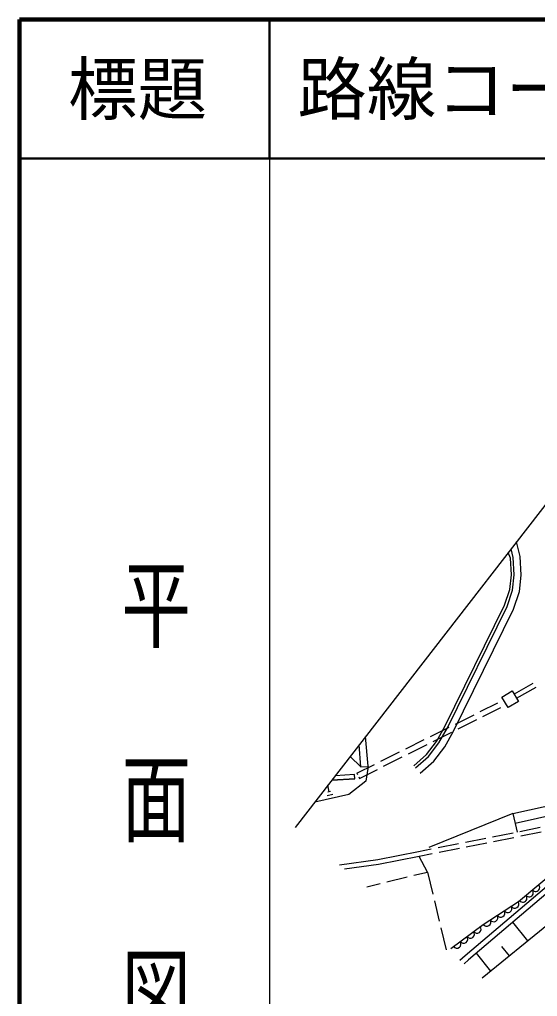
# Model space of a CAD drawing. Units: millimetres, scale not verified. Extents: x 40000 to 680000, y 20000 to 380000.
# Drawn here: x 40000 to 77288, y 309629 to 380000 of the extents above; entities that cross this region are included whole.
import ezdxf
from ezdxf.enums import TextEntityAlignment as Align

# ---------------------------------------------------------------- set-up
doc = ezdxf.new("R2010")
doc.units = ezdxf.units.MM
doc.header["$LTSCALE"] = 1000
for name, color, linetype, lineweight in [('M-BGD', 7, 'Continuous', 25), ('M-BMK-OTRS', 5, 'Continuous', 25), ('M-STR-STRC', 7, 'Continuous', 25), ('M-TTL', 2, 'Continuous', 140), ('M-TTL-BAND', 7, 'Continuous', 25), ('M-TTL-LINE', 7, 'Continuous', 50)]:
    doc.layers.add(name, color=color, linetype=linetype, lineweight=lineweight)
doc.layers.add('M-TTL-TXT', color=7, linetype='Continuous')
doc.styles.add('@ＭＳ ゴシック', font='')
doc.styles.add('ＭＳ ゴシック', font='')
doc.styles.get('@ＭＳ ゴシック').set_extended_font_data('@MS Gothic')
doc.styles.get('ＭＳ ゴシック').set_extended_font_data('MS Gothic')

msp = doc.modelspace()

# ---------------------------------------------------------------- linework, layer by layer
at = {"layer": 'M-BGD'}
for p, q in [((75339, 341196), (75190, 341610)), ((75537, 341237), (75386, 341863)), ((75415, 340000), (75339, 341196)), ((75616, 339995), (75537, 341237)), ((75296, 338942), (75415, 340000)), ((75493, 338899), (75616, 339995)), ((74918, 337805), (75296, 338942)), ((75104, 337729), (75493, 338899)), ((70626, 329073), (74918, 337805)), ((70803, 328981), (75104, 337729)), ((76961, 332184), (75614, 331412)), ((74721, 331200), (75472, 331640)), ((75472, 331640), (75921, 330875)), ((75788, 331109), (77195, 331915)), ((73169, 330147), (74445, 330785)), ((75170, 330434), (74721, 331200)), ((75921, 330875), (75170, 330434)), ((73361, 329794), (74649, 330440)), ((71379, 329254), (72721, 329924)), ((71573, 328898), (72914, 329570)), ((69590, 328360), (70932, 329030)), ((69784, 328002), (71126, 328674)), ((70028, 328001), (70626, 329073)), ((70196, 327891), (70803, 328981)), ((65100, 326220), (64909, 328346)), ((67801, 327466), (69143, 328136)), ((69306, 327062), (70028, 328001)), ((64582, 326174), (64441, 327743)), ((66012, 326572), (67354, 327243)), ((67996, 327106), (69337, 327778)), ((69452, 326925), (70196, 327891)), ((63796, 326911), (64582, 326174)), ((66208, 326210), (67549, 326882)), ((68379, 326250), (69306, 327062)), ((68510, 326099), (69452, 326925)), ((64288, 325711), (65565, 326349)), ((64473, 325341), (65761, 325986)), ((64582, 326174), (65105, 326202)), ((62472, 325203), (64128, 325317)), ((64128, 325317), (62477, 325209)), ((64108, 325616), (62724, 325528)), ((64128, 325317), (64108, 325616)), ((64288, 325711), (64330, 325628)), ((64416, 325455), (64473, 325341)), ((75524, 322801), (86235, 325220)), ((62293, 324375), (62189, 324838)), ((75679, 322118), (86395, 324538)), ((62546, 324180), (62147, 324091)), ((62393, 324398), (62193, 324353)), ((75524, 322801), (69477, 320350)), ((75524, 322801), (75827, 321459)), ((82861, 321718), (72088, 312555)), ((77490, 321791), (76019, 321498)), ((73567, 321009), (72096, 320716)), ((75529, 321400), (74058, 321107)), ((75595, 321066), (74124, 320773)), ((77557, 321457), (76086, 321164)), ((69645, 320228), (68715, 320043)), ((71606, 320618), (70135, 320325)), ((71672, 320285), (70201, 319992)), ((73634, 320676), (72163, 320383)), ((68782, 319709), (65851, 319124)), ((69711, 319894), (68782, 319709)), ((69366, 318590), (68782, 319709)), ((65851, 319124), (63402, 318800)), ((66454, 317886), (67911, 318238)), ((68397, 318356), (69366, 318590)), ((69366, 318590), (69749, 317008)), ((64999, 317534), (65968, 317768)), ((69867, 316522), (70219, 315064)), ((70337, 314578), (70720, 312996)), ((76606, 313639), (75518, 314973)), ((75272, 312551), (74728, 313218)), ((72089, 312555), (71696, 312222)), ((73938, 311463), (72895, 312742))]:
    msp.add_line(p, q, dxfattribs=at)
for points in [[(65105, 326202), (64943, 325142), (63704, 324183), (61257, 323636)], [(71044, 313081), (73370, 314814), (75916, 316459), (78844, 318911), (82877, 322219), (77918, 321338)], [(83754, 322289), (83141, 321457), (72335, 312266), (72000, 311981)], [(91386, 304466), (94624, 312449), (95016, 314825), (94273, 317248), (92711, 318845), (88243, 320746), (85566, 320556), (82852, 318735), (73304, 310946)], [(68715, 320043), (65795, 319459), (63031, 319094)]]:
    msp.add_lwpolyline(points, dxfattribs=at)
for centre, start, end in [((77150, 317493), 219.94756, 39.94756), ((76230, 316722), 219.94756, 39.94756), ((76690, 317107), 219.94756, 39.94756), ((75147, 315962), 212.87716, 32.87716), ((75651, 316288), 212.87716, 32.87716), ((74139, 315311), 212.87716, 32.87716), ((74643, 315636), 212.87716, 32.87716), ((72929, 314485), 216.67507, 36.67507), ((73635, 314985), 212.87716, 32.87716), ((71967, 313768), 216.67507, 36.67507), ((72448, 314127), 216.67507, 36.67507), ((71485, 313410), 216.67507, 36.67507)]:
    msp.add_arc(centre, 300, start, end, dxfattribs=at)
at = {"layer": 'M-BMK-OTRS'}
msp.add_line((78221, 345521), (59842, 321810), dxfattribs=at)
at = {"layer": 'M-STR-STRC'}
for p, q in [((76033, 341312), (75778, 342369)), ((76117, 339983), (76033, 341312)), ((75984, 338791), (76117, 339983)), ((75567, 337539), (75984, 338791)), ((71246, 328748), (75567, 337539)), ((70614, 327615), (71246, 328748)), ((69818, 326581), (70614, 327615)), ((68840, 325723), (69818, 326581))]:
    msp.add_line(p, q, dxfattribs=at)
at = {"layer": 'M-TTL'}
for p, q in [((40000, 380000), (40000, 20000)), ((680000, 380000), (40000, 380000))]:
    msp.add_line(p, q, dxfattribs=at)
at = {"layer": 'M-TTL-BAND'}
msp.add_line((58000, 370000), (58000, 20000), dxfattribs=at)
at = {"layer": 'M-TTL-LINE'}
for p, q in [((58000, 380000), (58000, 370000)), ((40000, 370000), (680000, 370000))]:
    msp.add_line(p, q, dxfattribs=at)

# ---------------------------------------------------------------- texts
at = {"layer": 'M-TTL-BAND', "style": '@ＭＳ ゴシック', "width": 1.4}
msp.add_text('平  面  図', height=3666, rotation=270, dxfattribs=at).set_placement((49777, 306475), align=Align.MIDDLE_RIGHT)
at = {"layer": 'M-TTL-TXT', "style": 'ＭＳ ゴシック'}
msp.add_text('標題', height=3666, dxfattribs=at).set_placement((48500, 375000), align=Align.MIDDLE_CENTER)
msp.add_text('路線コード', height=3666, dxfattribs=at).set_placement((60000, 375000), align=Align.MIDDLE_LEFT)

doc.saveas('drawing.dxf')
